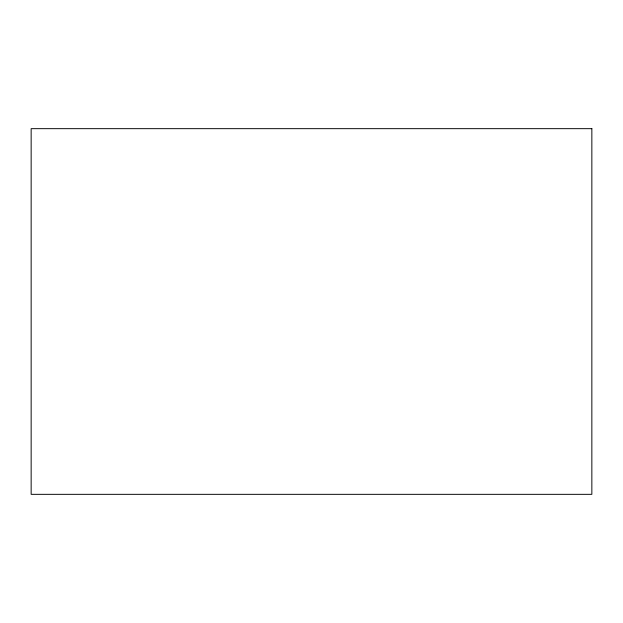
<?xml version="1.0" encoding="UTF-8"?>
<svg xmlns="http://www.w3.org/2000/svg" width="623" height="623" viewBox="0 0 623 623"><rect width="100%" height="100%" fill="white"/><g stroke="black" fill="none" stroke-linecap="round" stroke-linejoin="round"><path stroke-width="0.93" d="M591.85 128.665L31.15 128.665L31.15 494.335L591.85 494.335L591.85 128.665"/></g></svg>
